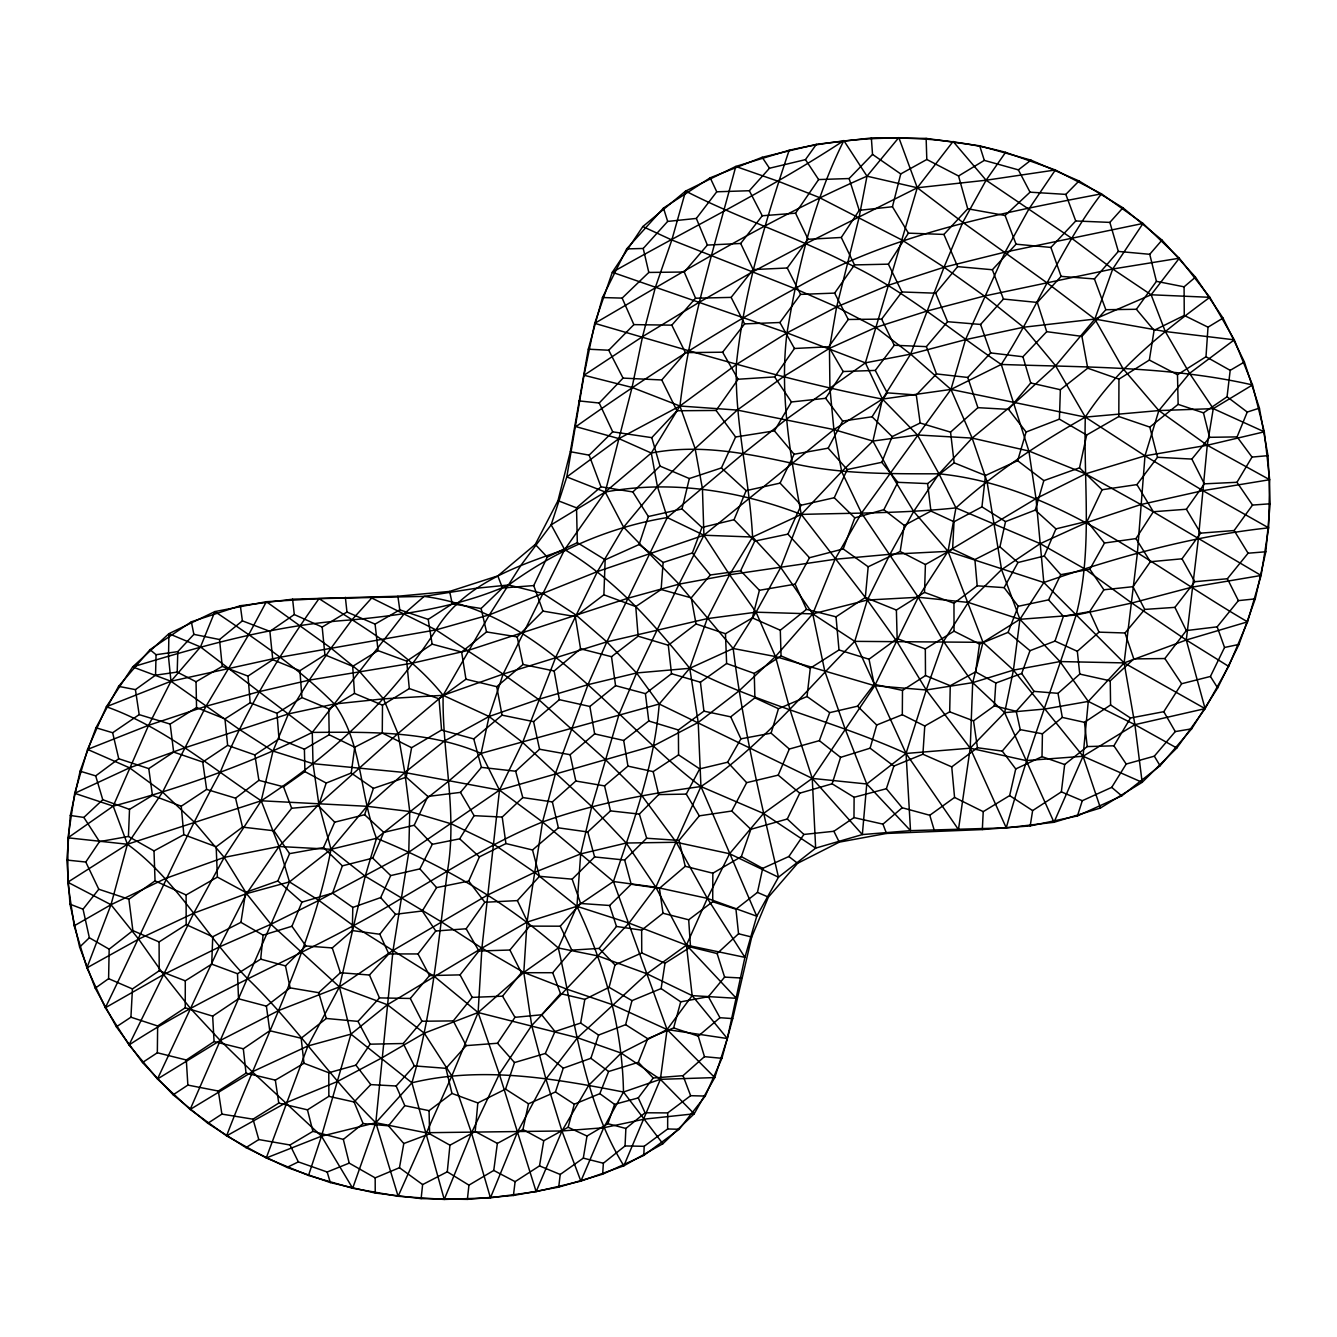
<?xml version="1.0" encoding="UTF-8"?>
<svg xmlns="http://www.w3.org/2000/svg" width="1337" height="1337" viewBox="0 0 1337 1337"><rect width="100%" height="100%" fill="white"/><g stroke="black" fill="none" stroke-linecap="round" stroke-linejoin="round"><path stroke-width="1.5" d="M116.369 1026.816L95.245 988.193L79.618 947.114L69.992 904.18L66.85 860.059L70.309 815.486L80.103 771.182L95.98 727.763L118.575 686.366L149.995 649.648L191.358 621.805L240.342 605.711L292.602 599.193L397.874 596.235L449.633 591.422L497.815 575.896L535.285 544.426L557.98 500.656L570.314 451.705L588.297 349.191L602.469 297.549L626.635 248.916L663.486 208.054L710.198 177.804L762.174 157.298L816.372 144.329L871.356 137.962L926.14 138.396L979.687 145.817L1030.977 160.139L1079.026 180.963L1122.963 207.787L1162.003 240.092L1195.479 277.16L1223.021 318.072L1244.396 362.009L1259.404 408.136L1267.994 455.65L1270.15 503.782L1265.821 551.763L1255.242 598.876L1238.964 644.417L1217.656 687.92L1191.651 728.832L1160.081 765.767L1121.726 795.866L1077.438 815.938L1030.192 825.915L982.327 829.575L886.498 833.452L839.268 842.143L797.604 863.301L768.391 897.127L751.712 937.036L732.726 1018.61L721.896 1058.319L705.251 1096.073L679.163 1129.28L643.816 1155.402L602.669 1174.17L558.716 1187.122L513.425 1195.479L467.382 1199.373L421.122 1198.62L375.229 1193.022L330.323 1182.576L287.02 1167.418L245.958 1147.614L207.803 1123.297L173.158 1094.802L142.507 1062.514L116.369 1026.816L130.926 1017.206L157.649 1025.98L185.241 1007.764L185.291 980.823L211.714 964.144L237.501 973.72L260.698 959.147L285.483 965.899L305.855 945.961L332.261 947.933L352.333 930.569L352.801 907.422L332.529 893.166L301.928 902.124L291.934 926.274L263.071 935.148L240.927 922.346L212.733 936.769L186.177 924.602L159.086 941.933L132.881 930.602L128.887 899.216L155.042 880.882L154.006 850.9L128.436 836.461L99.506 841.625L85.785 862.031L98.788 889.239L128.887 899.216M602.669 1174.17L603.355 1163.24L625.048 1145.943L644.183 1146.31L667.648 1128.963L667.698 1112.902L690.644 1095.688L705.251 1096.073M173.158 1094.802L187.865 1085.092L218.349 1091.042L246.041 1073.143L275.338 1080.129L303.984 1063.283L328.785 1072.742L355.909 1065.171L370.148 1044.18L403.239 1043.512L421.957 1021.251L453.26 1020.9L472.178 997.385L502.545 996.182L521.397 972.701L552.699 972.718L571.818 950.122L599.076 948.418L616.474 926.457L641.643 930.168L663.018 913.255L688.689 919.789L712.705 901.74L712.838 873.211L741.35 856.616L750.859 829.308L787.276 819.013L799.76 793.175L832.115 783.8L854.109 797.287L886.364 788.713L893.868 766.068L922.898 754.218L951.743 766.886L977.464 747.751L1002.249 751.093L1015.736 768.942L1009.652 795.599L983.23 811.643L982.327 829.575M868.181 566.771L843.212 548.955L809.47 557.73L795.114 584.185L806.512 609.354L836.026 616.825L865.323 597.489L868.181 566.771L900.185 551.496L904.28 525.424L930.936 511.085L954.033 521.748L981.943 506.873L1005.541 521.597L1035.256 510.099L1043.829 480.635L1079.527 467.816L1086.68 435.01L1118.818 416.526L1118.952 379.14L1149.352 360.054L1154.082 330.323L1136.383 309.282L1105.833 309.716L1081.917 336.372L1087.716 368.193L1118.952 379.14M787.276 819.013L803.888 834.438L833.887 831.28L853.975 817.592L854.109 797.287M1255.242 598.876L1238.38 600.631L1217.171 626.836L1186.303 630.579L1164.878 658.539L1133.793 658.907L1110.245 680.834L1079.778 674.082L1058.002 693.335L1034.036 691.379L1016.204 711.284L994.327 705.869L973.52 720.86L949.688 711.836L924.769 726.008L902.308 714.71L902.492 690.41L925.505 675.569L950.256 685.714L975.592 671.893L979.536 644.066L1008.081 632.351L1018.259 606.296L1048.576 599.862L1060.759 574.676L1089.856 569.244L1104.512 543.023L1135.965 538.594L1153.346 511.737L1186.387 509.247L1204.353 483.844L1236.976 482.289L1252.017 457.087L1267.994 455.65M80.103 771.182L95.679 775.878L118.742 758.731L148.775 768.608L173.66 752.079L202.739 762.04L227.641 745.394L254.866 754.92L278.998 738.926L304.401 749.188L329.203 734.765L354.74 747.233L382.265 733.027L382.499 705.167L409.306 688.588L439.037 698.783L465.945 679.213L496.729 686.683L523.034 664.472L554.136 670.973L580.559 648.813L611.51 656.701L638.133 636.195L668.299 645.236L696.059 623.961L725.473 633.705L752.397 617.895L759.416 590.285L740.614 570.799L710.315 574.977L691.246 597.856L696.059 623.961M142.507 1062.514L157.331 1052.771L157.649 1025.98M95.245 988.193L108.598 978.667L109.166 949.186L132.881 930.602M1015.736 768.942L1042.008 756.658L1042.425 733.796L1062.313 717.417L1084.474 722.331L1110.579 704.967L1110.245 680.834M949.688 711.836L950.256 685.714M118.575 686.366L135.421 689.625L155.543 675.168L156.061 654.712L149.995 649.648M605.16 559.785L639.119 544.527L648.361 516.517L632.836 491.949L600.981 486.818L576.531 507.843L577.317 542.638L605.16 559.785L603.889 594.798L575.278 616.558L542.972 611.109L517.185 636.88L486.551 631.933L461.633 652.038L432.135 644.15L406.699 661.13L378.087 650.651L352.701 666.344L324.908 654.846L299.906 670.689L272.781 659.709L248.013 676.104L222.243 666.411L196.038 681.736L177.203 672.093L177.804 651.62L193.865 634.373L191.358 621.805M865.323 597.489L896.392 610.04L924.519 592.391L925.421 564.532L952.612 549.156L974.89 559.568L999.926 546.866L1005.541 521.597M1086.68 435.01L1059.405 419.149L1060.375 389.719L1087.716 368.193M211.714 964.144L212.733 936.769M1005.608 152.334C934.964 133.399 860.276 134.034 789.164 150.262C765.817 220.053 744.04 291.015 736.353 364.5C734.615 422.559 749.589 479.214 752.581 537.023L780.741 567.473L812.746 613.884L854.761 641.359L906.051 753.45L958.462 829.575L970.211 748.185L972.684 682.639L982.996 642.328L948.033 551.345L913.672 511.453L890.643 473.549L872.927 441.06L882.437 399.094L910.631 354.138L944.039 267.233L962.774 222.343L986.104 180.228L1005.608 152.334L1055.361 169.983L1101.454 193.832L1143.018 223.446L1179.301 258.225L1209.835 297.315L1234.302 339.832L1252.502 384.939L1264.301 431.818L1269.682 479.716L1268.629 527.848L1261.109 575.462L1247.555 621.839L1228.653 666.378L1205.088 708.643L1176.811 748.018L1142.166 782.329L1100.468 807.999L1054.007 822.288L1006.26 827.854L910.514 830.645L862.348 834.572L815.654 848.126L778.468 877.206L756.759 916.196L744.91 957.359L727.328 1038.531L714.76 1077.589L694.204 1113.805L662.868 1143.737L623.844 1165.814L580.876 1181.139L536.154 1191.651L490.445 1197.818L444.252 1199.439L398.125 1196.281L352.667 1188.259L308.513 1175.457L266.247 1157.976L226.588 1135.882L190.155 1109.443L157.465 1079.009L129.02 1044.982L105.339 1007.764L86.905 967.871L74.187 925.822L67.752 882.219L67.97 837.814L74.688 793.309L87.573 749.405L106.375 706.738L132.664 666.929L168.913 633.671L214.889 611.577L266.364 601.7L319.042 598.625L424.13 596.386L475.571 588.33L508.662 584.988L543.257 593.611L575.679 614.769L606.831 641.86L636.579 672.962L659.225 704.014L812.244 778.401L866.76 783.983L910.514 830.645L906.051 753.45L926.274 689.976L943.487 641.409L968.272 602.419L1001.58 569.629L1040.236 543.641L1086.246 522.7L1140.896 504.534L1202.899 490.662L1269.682 479.716L1207.261 445.254L1158.861 410.576L1123.047 368.678L1094.853 319.075L1047.138 282.943L962.774 222.343L917.282 187.765L866.994 176.183C772.268 217.379 683.809 271.461 594.698 323.337L584.018 375.262L566.804 476.925L551.162 524.823L521.129 565.05L489.459 614.819L443.115 695.324L397.991 733.528L318.875 804.356L279.032 846.488L246.56 893.634L219.385 946.93L157.465 1079.009L220.237 1040.47L278.748 1010.488L339.431 986.89L393.028 950.457L487.587 895.055L534.616 872.342L580.676 853.908L626.217 843.029L676.238 842.277L729.584 853.725L778.468 877.206C760.837 801.531 742.754 725.69 733.177 648.495L679.029 584.152L623.61 527.179L605.226 492.033L566.804 476.925L618.914 438.62L679.931 406.013L736.353 364.5L787.008 332.88L836.628 306.925L888.186 285.333L944.039 267.233L1005.123 252.091L1143.018 223.446L1112.718 269.004L1094.853 319.075L1055.612 365.77L1014.482 403.273L972.149 438.085L938.992 473.816L913.672 511.453L889.991 554.287L867.312 600.046L854.761 641.359C804.841 691.246 760.486 747.132 700.939 786.54L655.832 887.216L629.008 923.098L531.708 1025.496L499.336 1074.096L471.51 1132.907L444.252 1199.439L411.93 1082.786C431.918 1013.814 438.302 942.15 447.427 871.206C457.638 812.528 442.096 754.118 443.115 695.324C409.874 653.542 363.079 627.237 319.042 598.625C280.285 653.024 245.423 710.549 220.154 772.519C178.423 849.279 143.594 929.299 105.339 1007.764L163.632 974.539L219.385 946.93L270.943 924.268L318.875 900.386L408.771 852.221L499.486 790.117L653.693 745.762L698.215 722.448L738.91 690.995L775.46 656.551L812.746 613.884L834.99 559.284L861.529 513.09L950.958 389.418L965.498 339.648L1005.123 252.091L1028.872 209.073L1055.361 169.983L986.104 180.228L917.282 187.765L805.81 243.702L752.764 271.779L698.8 302.53L642.545 336.623L584.018 375.262L632.067 387.446L679.931 406.013L737.272 410.075L833.904 429.578L872.927 441.06L917.449 434.976L972.149 438.085L1028.872 451.02L1085.56 473.833L1140.896 504.534L1261.109 575.462L1191.819 587.194L1131.804 603.037L1076.151 615.037L1019.93 619.298L968.272 602.419L918.252 597.255L867.312 600.046L812.746 613.884L756.073 612.196L707.24 618.63L606.831 641.86L503.13 674.082L443.115 695.324L383.502 698.85L334.384 704.014L288.424 713.908L185.225 747.684L129.572 767.822L74.688 793.309L113.21 806.127C181.665 787.811 248.849 764.162 312.273 732.392C369.096 732.124 427.807 730.503 481.103 753.399L659.225 704.014L689.758 668.299L707.24 618.63L729.584 574.76L752.581 537.023L801.281 514.427L841.692 471.61L872.927 441.06M128.436 836.461L129.522 809.37L152.451 795.398L181.247 806.228L206.633 789.415L235.563 798.172L258.893 780.34L283.528 786.791L304.92 771.616L304.401 749.188M643.816 1155.402L644.183 1146.31M625.048 1145.943L625.883 1128.461L645.069 1112.785L667.698 1112.902M952.612 549.156L954.033 521.748M130.926 1017.206L132.447 988.929L159.22 970.762L185.291 980.823M854.761 641.359L982.996 642.328L1019.93 619.298L1043.813 582.514L1036.025 498.617L1028.872 451.02L1001.263 364.449C1037.077 308.931 1061.077 246.476 1101.454 193.832C996.082 213.97 889.105 234.376 794.947 288.658C719.105 329.921 646.306 376.7 575.913 426.637L618.914 438.62L651.286 453.042C698.449 443.817 746.029 453.176 792.223 463.304C840.388 474.401 889.874 473.749 938.992 473.816C1056.08 485.548 1149.452 564.649 1247.555 621.839L1186.287 640.005L1124.116 662.901L1088.285 701.424L1083.054 756.257L1054.007 822.288L1004.655 712.654L972.684 682.639L943.487 641.409L918.252 597.255L861.529 513.09L841.692 471.61L833.904 429.578L829.926 388.365L829.458 348.372L836.628 306.925L859.022 217.714L866.994 176.183L843.848 140.586C813.765 200.834 797.972 266.782 787.008 332.88C779.454 393.746 790.184 454.697 801.281 514.427L780.741 567.473L756.073 612.196L733.177 648.495L689.758 668.299L636.579 672.962L587.996 684.661L538.477 699.368L489.075 716.498L444.452 740.999L404.827 772.535L366.973 806.295L331.008 849.279L289.477 881.902L246.56 893.634L193.748 913.188L138.63 939.142L86.905 967.871L111.004 904.714L127.416 844.249L162.596 792.072L206.032 706.237L248.816 634.507L266.364 601.7L331.058 648.161L359.452 671.391L383.502 698.85L397.991 733.528L404.827 772.535L409.757 811.492L408.771 852.221L393.028 950.457L375.814 1122.746L398.125 1196.281L451.839 1075.917L478.111 1012.527L481.905 948.134L499.486 790.117L522.633 742.436L555.891 656.902L597.438 571.567L623.61 527.179L657.42 486.518L695.106 448.497L737.272 410.075L784.067 376.265L829.458 348.372L875.819 327.415L927.343 310.953L984.366 296.029L1112.718 269.004L1179.301 258.225L1151.124 294.775L1094.853 319.075L1023.557 327.231L965.498 339.648L910.631 354.138L865.39 362.862L786.457 419.183L743.422 453.494L667.28 517.553L606.831 641.86L587.996 684.661L555.473 773.488L542.538 821.988L527.029 922.112L523.803 972.45L531.708 1025.496L545.931 1079.043L561.958 1130.968L580.876 1181.139L603.672 1127.759L623.477 1092.028C622.44 1027.518 604.391 964.361 576.949 906.302L580.676 853.908L591.773 806.562L618.914 714.81L636.579 672.962L679.029 584.152L703.914 535.235L833.904 429.578L882.437 399.094L950.958 389.418L1001.263 364.449C1085.209 367.374 1170.142 366.154 1252.502 384.939L1213.277 408.637L1158.861 410.576L1085.31 417.111L950.958 389.418L910.631 354.138L875.819 327.415L836.628 306.925L794.947 288.658L671.826 239.991L642.813 226.571L612.329 272.28L594.698 323.337C689.942 350.962 784.936 380.26 882.437 399.094L917.449 434.976L938.992 473.816L955.938 507.893L948.033 551.345L918.252 597.255L874.732 685.714L812.244 778.401L763.511 813.464L729.584 853.725L707.357 898.364L686.433 945.125L646.907 973.771L577.5 1037.729L545.931 1079.043L517.452 1132.138L490.445 1197.818L471.51 1132.907L451.839 1075.917L424.28 1033.167L387.412 1004.739L339.431 986.89L270.943 924.268L246.56 893.634L224.215 857.385L194.584 822.405L162.596 792.072L129.572 767.822L87.573 749.405L148.608 725.289L206.032 706.237L259.144 691.647L309.265 680.132L412.632 663.102L468.151 650.417L627.605 598.324L679.029 584.152L729.584 574.76L834.99 559.284L889.991 554.287L948.033 551.345L1043.813 582.514L1124.116 662.901L1205.088 708.643L1186.287 640.005L1198.387 538.376L1207.261 445.254L1213.277 408.637L1189.546 373.357L1165.296 331.526L1151.124 294.775L1112.718 269.004L1071.321 238.003L986.104 180.228L953.097 141.438L917.282 187.765L865.39 362.862L882.437 399.094M994.327 705.869L995.798 683.04L975.592 671.893M922.898 754.218L924.769 726.008M1118.818 416.526L1149.803 427.088L1178.131 404.359L1177.496 374.728L1205.991 356.745L1208.013 327.181L1223.021 318.072M603.889 594.798L635.76 606.58L661.13 589.517L663.119 562.493L639.119 544.527M812.746 613.884L824.779 671.107L844.951 728.498L866.76 783.983L862.348 834.572L812.244 778.401L790.234 710.365L775.46 656.551L756.073 612.196L729.584 574.76L703.914 535.235L702.443 488.757L695.106 448.497L679.931 406.013C689.541 324.206 714.844 245.757 735.768 166.456L789.164 150.262M421.122 1198.62L422.626 1184.582L447.277 1171.814L449.951 1145.191L475.203 1131.503L477.827 1102.941L505.553 1089.12L514.511 1062.564L545.295 1053.472L555.005 1031.529L580.642 1023.056L598.575 1035.072L625.632 1024.677L647.693 1038.682L673.647 1027.919L698.248 1036.142L704.465 1056.665L683.023 1075.667L653.225 1078.006L638.267 1097.911L614.569 1104.362L599.828 1093.666L574.275 1104.212L568.141 1127.258L543.741 1140.745L539.513 1165.881L515.113 1181.657L513.425 1195.479M260.698 959.147L263.071 935.148M467.382 1199.373L468.936 1185.15L493.754 1170.443L497.364 1143.402L522.951 1129.514L528.499 1103.794L555.457 1091.978L563.261 1068.196L590.887 1058.286L598.575 1035.072M981.943 506.873L985.453 475.504L1017.641 460.713L1026.097 432.018L1059.405 419.149M810.289 668.182L781.059 655.932L754.252 673.413L726.626 663.503L700.421 682.238L671.525 673.698L645.42 693.636L615.572 685.664L589.868 706.471L559.367 699.669L533.563 721.629L502.027 715.161L473.749 738.926L441.561 730.052L411.612 747.684L406.247 777.198L427.857 796.451L460.48 792.373L481.437 767.371L515.664 771.232L539.563 749.238L570.13 754.703L594.647 733.896L623.694 740.464L648.763 721.011L678.394 729.985L703.93 711.15L730.721 716.849L754.887 697.814L778.452 708.71L807.03 696.527L810.289 668.182L839.001 649.966L869.017 659.208L897.144 638.618L896.392 610.04M558.716 1187.122L560.22 1174.471L583.3 1158.126L586.993 1136.032L607.9 1123.698L614.569 1104.362M1178.131 404.359L1203.467 412.849L1227.065 396.788L1230.19 370.349L1244.396 362.009M1030.192 825.915L1032.632 810.606L1061.361 791.872L1064.67 764.513L1087.232 746.581L1113.905 745.795L1130.5 718.019L1163.792 711.685L1181.624 683.742L1210.42 676.455L1224.542 647.476L1217.171 626.836M950.958 389.418L972.149 438.085L987.007 481.554L1001.58 569.629L1019.93 619.298L1013.429 670.121L1004.655 712.654L970.211 748.185L906.051 753.45C835.341 721.428 758.781 704.365 689.758 668.299C653.676 623.46 614.669 579.272 564.649 549.591L551.162 524.823L605.226 492.033L651.286 453.042L679.931 406.013M982.996 642.328L1013.429 670.121L1083.054 756.257L1142.166 782.329L1134.912 724.654L1124.116 662.901L1137.419 552.9L1144.99 455.85L1158.861 410.576L1189.546 373.357L1234.302 339.832L1165.296 331.526L1094.853 319.075M659.225 704.014C654.328 765.483 632.902 823.542 613.432 881.518L576.949 906.302L527.029 922.112L481.905 948.134L387.412 1004.739L350.946 1034.136L307.894 1045.985L252.292 1071.806L190.155 1109.443L289.477 881.902L279.032 846.488L261.216 800.779C210.862 767.438 164.05 727.211 106.375 706.738L170.969 681.252L279.951 657.252L435.996 629.894L489.459 614.819L597.438 571.567L703.914 535.235L752.581 537.023M703.914 535.235L667.28 517.553C609.772 527.029 555.574 550.526 508.662 584.988C459.126 606.914 405.395 614.769 351.882 619.883C276.726 624.763 204.31 645.153 132.664 666.929L170.969 681.252L239.356 729.417L272.982 751.06L313.008 763.678L404.827 772.535L499.486 790.117L542.538 821.988L613.432 881.518L667.079 1029.557L660.378 1079.327L623.844 1165.814C583.467 1100.05 575.328 1021.769 558.314 947.983L576.949 906.302L534.616 872.342L493.854 844.315L451.471 823.893L409.757 811.492L366.973 806.295L261.216 800.779L127.416 844.249L67.752 882.219L111.004 904.714L138.63 939.142L163.632 974.539L190.389 1008.382L220.237 1040.47L252.292 1071.806L321.498 1136.183L352.667 1188.259L375.814 1122.746L411.93 1082.786C481.955 1065.823 554.053 1078.474 623.477 1092.028L660.378 1079.327L714.76 1077.589L667.079 1029.557L612.43 1004.672L566.704 989.113L523.803 972.45L481.905 948.134L441.009 921.611L365.202 876.236L331.008 849.279L279.032 846.488L224.215 857.385L165.855 878.342L111.004 904.714L74.187 925.822M427.857 796.451L414.186 825.263L383.769 832.383L364.617 814.734L334.701 822.171L318.457 805.793L326.211 783.047L351.213 773.053L354.74 747.233M552.699 972.718L560.521 993.625L584.821 999.374L609.087 987.308L631.983 1000.628L661.113 988.578L665.007 963.242L690.527 947.031L717.117 953.548L738.542 933.761L735.952 909.21L757.461 892.397L762.692 868.365L788.863 856.516L803.888 834.438M240.927 922.346L245.64 892.347L277.845 880.966L289.577 853.641L323.487 847.558L342.372 865.858L372.722 858.137L383.769 832.383M580.642 1023.056L584.821 999.374M343.325 1139.391L349.208 1163.123L375.179 1177.864L399.462 1167.719L403.791 1143.536L388.465 1125.821L363.096 1123.565L343.325 1139.391L312.908 1131.369L290.012 1144.99L258.793 1139.559L245.958 1147.614M443.115 695.324L489.075 716.498L522.633 742.436L591.773 806.562L626.217 843.029L655.832 887.216L686.433 945.125L736.336 998.304L692.165 995.614L646.907 973.771L598.023 955.938L558.314 947.983L523.803 972.45L478.111 1012.527L424.28 1033.167L381.496 1058.085L337.576 1081.449L285.884 1102.791L226.588 1135.882C262.553 1040.838 311.855 949.972 331.008 849.279L376.499 838.316L448.764 781.059L481.103 753.399L489.075 716.498L503.13 674.082L564.649 549.591L605.226 492.033L632.067 387.446L642.545 336.623L655.331 287.488L671.826 239.991L685.63 191.074L735.768 166.456L778.903 181.514L819.18 197.458L902.157 240.125L944.039 267.233L984.366 296.029L1023.557 327.231L1055.612 365.77L1085.31 417.111L1144.99 455.85L1202.899 490.662L1268.629 527.848C1191.568 536.087 1116.83 557.178 1043.813 582.514M375.814 1122.746L321.498 1136.183L266.247 1157.976L307.894 1045.985L339.431 986.89L365.202 876.236L376.499 838.316C359.352 794.379 362.778 743.339 334.384 704.014C298.886 668.032 256.57 639.821 214.889 611.577L200.5 646.941L170.969 681.252L148.608 725.289L113.21 806.127L67.97 837.814L127.416 844.249C176.868 880.197 205.33 935.482 247.479 978.534C294.09 1023.156 329.804 1077.505 375.814 1122.746L425.684 1132.723L561.958 1130.968L603.672 1127.759L644.434 1119.119L694.204 1113.805L660.378 1079.327L621.187 1053.071L577.5 1037.729L478.111 1012.527L434.341 976.445L353.536 925.822L318.875 900.386L289.477 881.902M812.244 778.401L815.654 848.126L763.511 813.464L700.939 786.54C647.242 793.86 593.678 803.621 542.538 821.988C492.785 842.043 447.828 871.423 401.601 898.213C313.41 952.161 215.608 988.177 129.02 1044.982L193.748 913.188L224.215 857.385L261.216 800.779L272.982 751.06L288.424 713.908L309.265 680.132L331.058 648.161L351.882 619.883L371.719 598.007L435.996 629.894L503.13 674.082L538.477 699.368L605.327 759.5L641.877 795.682L676.238 842.277L707.357 898.364L744.91 957.359L686.433 945.125L629.008 923.098L576.949 906.302M875.284 370.416L887.183 392.844L872.075 416.776L842.678 421.088L828.155 448.179L794.111 454.262L780.073 483.125L746.146 490.646L734.046 519.709L701.958 527.447L682.02 508.962L689.34 478.546L721.412 467.933L735.601 436.998L774.407 430.865L791.437 401.969L825.664 398.309L843.179 371.519L875.284 370.416L894.252 345.264L926.374 346.634L947.549 321.699L980.573 324.456L1003.435 299.053L1037.311 302.446L1061.11 276.375L1094.418 278.932L1118.334 251.423L1149.736 254.297L1162.003 240.092M892.447 206.75L900.737 173.944L926.808 159.487L958.545 175.983L967.721 208.789L943.922 234.426L908.425 233.156L892.447 206.75L859.223 210.327L841.291 237.468L808.1 239.273L787.259 267.985L753.115 269.589L731.138 297.382L695.558 298.218L671.809 325.158L633.872 324.624L608.736 350.227L588.297 349.191M609.087 987.308L614.97 964.913L641.743 952.93L665.007 963.242M625.632 1024.677L631.983 1000.628M673.647 1027.919L680.717 1001.848L708.376 996.683L724.604 977.113L741.534 978.015M339.431 986.89L350.946 1034.136L321.498 1136.183L308.513 1175.457M832.115 783.8L840.589 757.36L870.103 748.202L876.704 725.022L902.308 714.71M678.394 729.985L678.561 754.887L699.702 768.875L727.595 762.224L740.932 738.826L771.098 733.177L778.452 708.71M1077.438 815.938L1082.285 800.713L1111.716 787.359L1126.205 764.045L1154.316 756.174L1175.256 731.59L1191.651 728.832M364.617 814.734L373.407 788.379L406.247 777.198M995.798 683.04L1021.702 673.497L1029.991 650.684L1055.01 641.091L1063.4 616.29L1048.576 599.862M332.529 893.166L342.372 865.858M712.838 873.211L685.246 866.309L679.029 840.421L699.301 815.854L731.774 811.024L746.664 782.663L778.201 775.142L789.331 749.038L819.347 740.648L829.692 712.638L857.552 706.187L874.197 684.31L869.017 659.208M843.212 548.955L854.794 517.854L883.857 509.664L897.846 482.323L927.594 483.593L954.15 462.836L950.557 432.135L977.899 407.668L1008.583 409.373L1026.097 432.018M663.119 562.493L692.349 552.983L701.958 527.447M599.828 1093.666L608.602 1071.522L638.351 1062.313L647.693 1038.682M740.614 570.799L754.736 541.101L787.911 534.131L801.13 505.219L834.255 497.732L847.24 469.538L881.785 462.318L892.147 436.614L920.174 423.027L950.557 432.135M1252.017 457.087L1237.076 436.898L1247.254 412.063L1259.404 408.136M897.144 638.618L925.321 648.93L954.033 631.198L953.966 603.254L977.197 585.823L1004.12 587.628L1017.975 562.526L1044.281 556.008L1055.946 528.884L1087.115 521.296L1102.106 489.743L1136.935 484.596L1157.508 457.287L1149.803 427.088M323.487 847.558L334.701 822.171M352.333 930.569L379.808 934.245L395.551 914.291L422.291 910.982L436.581 887.601L468.735 881.083L479.415 856.867L505.921 843.563L532.527 849.981L558.381 827.837L587.762 831.965L610.491 810.89L639.353 814.099L658.69 794.579L686.265 794.111L699.301 815.854M352.801 907.422L380.661 897.595L390.705 875.585L419.885 868.883L432.302 844.315L459.661 838.834L474.1 815.67L502.211 817.057L522.784 797.571L552.365 801.916L575.812 781.025L604.558 785.889L627.939 766.134L653.175 771.616L678.561 754.887M542.972 611.109L533.73 585.589L547.251 557.111L577.317 542.638M686.265 794.111L699.702 768.875M578.904 400.899L599.21 403.022L623.042 378.104L661.765 379.975L685.413 352.65L722.615 352.199L744.609 323.888L779.906 322.501L800.579 294.391L834.639 293.104L854.51 264.91L888.386 264.158L908.425 233.156M1063.4 616.29L1089.638 611.644L1103.877 589.784L1132.957 586.692L1150.372 561.741L1182.008 558.799L1200.643 533.145L1234.135 530.538L1252.518 505.068L1270.15 503.782M207.803 1123.297L221.892 1114.105L253.011 1119.186L278.764 1103.092L307.46 1109.844L328.852 1096.34L354.071 1101.989L370.767 1084.608L396.136 1085.995L414.32 1065.89L445.956 1068.33L466.195 1045.618L497.514 1043.244L514.979 1017.323L541.669 1014.766L560.521 993.625M602.469 297.549L622.156 298.101L648.796 272.447L684.243 272.013L707.373 245.072L740.681 243.468L762.257 215.775L795.548 213.168L818.628 179.559L849.112 178.54L872.526 154.407L871.356 137.962M570.314 451.705L589.132 455.148L612.714 431.834L651.771 437.65L676.957 410.76L716.097 410.459L738.124 379.24L774.641 376.917L794.462 348.489L828.756 346.768L848.26 319.476L881.651 319.108L901.907 291.967L935.683 293.204L957.643 266.631L992.372 269.74L1016.053 244.186L1050.899 247.429L1075.733 220.973L1109.86 222.393L1122.963 207.787M185.241 1007.764L212.667 1016.137L238.521 998.772L266.381 1006.143L290.146 987.876L318.691 992.689L340.4 972.718L369.447 975.024L388.816 953.916L418.013 953.949L435.762 931.003L466.145 928.78L484.83 902.274L517.369 900.603L539.496 876.32L572.169 879.161L594.614 856.95L624.663 860.042L646.673 838.249L679.029 840.421M626.635 248.916L643.231 248.465L667.664 221.424L696.343 218.432L716.749 191.793L749.338 190.723L769.477 168.245L805.442 159.638L816.372 144.329M1136.383 309.282L1156.421 281.338L1149.736 254.297M478.111 1012.527L499.336 1074.096L536.154 1191.651L561.958 1130.968L588.731 1085.26L621.187 1053.071L667.079 1029.557L692.165 995.614L686.433 945.125M1079.778 674.082L1077.321 651.286L1098.997 632.15L1125.019 632.986L1144.723 609.421L1174.922 607.366L1194.777 581.712L1227.383 578.737L1248.089 553.217L1265.821 551.763M331.008 849.279L318.875 804.356L313.008 763.678L312.273 732.392L404.192 613.767L424.13 596.386C542.438 612.246 612.313 719.222 700.939 786.54L756.759 916.196L707.357 898.364L655.832 887.216L613.432 881.518M605.226 492.033C671.308 479.732 739.043 490.595 801.281 514.427C852.856 512.94 904.564 513.375 955.938 507.893C995.129 472.362 1039.317 443.048 1085.31 417.111C1117.164 367.959 1163.29 331.726 1209.835 297.315L1151.124 294.775M109.166 949.186L89.362 937.755L83.044 909.193L98.788 889.239M245.64 892.347L217.396 877.105L216.176 846.772L242.498 827.118L273.901 830.762L291.667 808.267L318.457 805.793M157.331 1052.771L186.311 1059.99L214.07 1041.573L243.317 1048.793L269.773 1030.727L301.159 1038.231L326.295 1018.476L357.998 1021.384L379.457 997.903L410.309 998.455L429.511 975.592L460.045 974.874L478.93 951.008L509.915 950.022L529.636 926.123L560.236 926.19L580.642 903.478L609.622 905.483L631.198 884.242L659.459 888.32L685.246 866.309M388.465 1125.821L404.81 1105.649L429.06 1110.663L451.973 1093.449L477.827 1102.941M1157.508 457.287L1191.869 459.076L1209.584 437.316L1237.076 436.898M866.994 176.183L898.815 137.561L917.282 187.765M1008.583 409.373L1030.727 382.967L1022.922 356.745L1046.721 331.676L1081.917 336.372M1002.249 751.093L1020.248 729.634L1016.204 711.284M887.183 392.844L916.28 394.983L936.468 373.925L967.737 377.452L990.65 352.918L1022.922 356.745M967.721 208.789L1005.09 215.491L1030.042 192.177L1065.823 194.383L1079.026 180.963M79.618 947.114L89.362 937.755M193.865 634.373L219.535 639.521L242.381 620.853L269.89 631.365L294.29 614.552L322.184 627.053L346.968 612.028L375.079 624.112L399.78 609.822L428.208 619.365L452.257 603.839L481.103 608.502L502.461 587.979L533.73 585.589M632.836 491.949L660.027 466.095L651.771 437.65M70.309 815.486L83.847 817.425L102.765 799.71L129.522 809.37M853.975 817.592L882.955 824.144L902.224 807.749L929.783 815.269L954.568 797.437L951.743 766.886M698.248 1036.142L719.958 1017.708L732.726 1018.61M1208.013 327.181L1184.264 315.448L1184.081 286.82L1195.479 277.16M642.813 226.571L685.63 191.074C738.124 218.115 794.646 236.181 847.19 263.188C903.277 289.444 950.34 329.988 1001.263 364.449M781.059 655.932L780.307 630.228L806.512 609.354M866.76 783.983L906.051 753.45M958.545 175.983L984.316 160.39L1018.359 169.866L1030.977 160.139M261.216 800.779C330.089 755.99 391.691 699.502 435.996 629.894C463.571 584.068 516.784 566.052 564.649 549.591M95.98 727.763L112.642 732.743L139.182 714.626L170.167 724.086L196.556 707.557L224.95 718.905L250.186 702.777L276.993 713.289L301.945 697.58L328.752 708.827L354.506 693.418L382.499 705.167M843.848 140.586C769.611 189.486 689.541 228.376 612.329 272.28L787.008 332.88L865.39 362.862M801.281 514.427L867.312 600.046L896.776 641.292L926.274 689.976L970.211 748.185L1026.064 760.569L1083.054 756.257L1134.912 724.654L1205.088 708.643M948.033 551.345L1036.025 498.617L1085.56 473.833L1144.99 455.85L1207.261 445.254L1264.301 431.818L1213.277 408.637M155.042 880.882L186.11 894.971L217.396 877.105M154.006 850.9L183.837 834.672L216.176 846.772M1154.082 330.323L1184.264 315.448M287.02 1167.418L298.352 1161.886L327.181 1172.014L349.208 1163.123M403.791 1143.536L429.628 1133.826L449.951 1145.191M648.361 516.517L682.02 508.962M1224.542 647.476L1238.964 644.417M1176.811 748.018L1134.912 724.654L1088.285 701.424L1044.982 709.011L1004.655 712.654M759.416 590.285L795.114 584.185M155.543 675.168L177.203 672.093M156.061 654.712L177.804 651.62M1124.116 662.901L1060.007 661.564L1013.429 670.121L972.684 682.639L926.274 689.976L874.732 685.714L775.46 656.551L733.177 648.495M667.648 1128.963L679.163 1129.28M704.465 1056.665L721.896 1058.319M66.85 860.059L85.785 862.031M667.079 1029.557L727.328 1038.531L692.165 995.614M1020.248 729.634L1042.425 733.796M1156.421 281.338L1184.081 286.82M874.197 684.31L902.492 690.41M1030.727 382.967L1060.375 389.719M738.542 933.761L751.712 937.036M583.3 1158.126L603.355 1163.24M607.9 1123.698L625.883 1128.461M661.13 589.517L691.246 597.856M712.705 901.74L735.952 909.21M1042.008 756.658L1064.67 764.513M924.519 592.391L953.966 603.254M69.992 904.18L83.044 909.193M557.98 500.656L576.531 507.843M954.15 462.836L985.453 475.504M539.513 1165.881L560.22 1174.471M1061.361 791.872L1082.285 800.713M660.027 466.095L689.34 478.546M376.499 838.316C442.363 864.989 504.751 901.088 558.314 947.983M108.598 978.667L132.447 988.929M757.461 892.397L768.391 897.127M955.938 507.893L1040.236 543.641L1084.859 568.96L1131.804 603.037L1186.287 640.005L1228.653 666.378M752.397 617.895L780.307 630.228M1055.01 641.091L1077.321 651.286M568.141 1127.258L586.993 1136.032M954.568 797.437L983.23 811.643M382.265 733.027L411.612 747.684M954.033 631.198L979.536 644.066M900.185 551.496L925.421 564.532M1149.352 360.054L1177.496 374.728M493.754 1170.443L515.113 1181.657M304.92 771.616L326.211 783.047M475.203 1131.503L497.364 1143.402M522.951 1129.514L543.741 1140.745M741.35 856.616L762.692 868.365M1205.991 356.745L1230.19 370.349M447.277 1171.814L468.936 1185.15M505.553 1089.12L528.499 1103.794M555.457 1091.978L574.275 1104.212M1009.652 795.599L1032.632 810.606M1110.579 704.967L1130.5 718.019M661.113 988.578L680.717 1001.848M872.526 154.407L900.737 173.944M351.213 773.053L373.407 788.379M807.03 696.527L829.692 712.638M399.462 1167.719L422.626 1184.582M590.887 1058.286L608.602 1071.522M870.103 748.202L893.868 766.068M1227.065 396.788L1247.254 412.063M1017.641 460.713L1043.829 480.635M883.857 509.664L904.28 525.424M312.273 732.392L200.5 646.941L168.913 633.671L168.512 656.885L170.969 681.252M788.863 856.516L797.604 863.301M350.946 1034.136L411.93 1082.786M819.347 740.648L840.589 757.36M545.295 1053.472L563.261 1068.196M1008.081 632.351L1029.991 650.684M778.201 775.142L799.76 793.175M1111.716 787.359L1121.726 795.866M999.926 546.866L1017.975 562.526M771.098 733.177L789.331 749.038M277.845 880.966L301.928 902.124M1035.256 510.099L1055.946 528.884M459.661 838.834L479.415 856.867M721.412 467.933L746.146 490.646M731.774 811.024L750.859 829.308M372.722 858.137L390.705 875.585M1079.527 467.816L1102.106 489.743M834.255 497.732L854.794 517.854M857.552 706.187L876.704 725.022M872.075 416.776L892.147 436.614M734.046 519.709L754.736 541.101M599.076 948.418L614.97 964.913M780.073 483.125L801.13 505.219M414.186 825.263L432.302 844.315M1019.93 619.298L1060.007 661.564L1088.285 701.424M638.351 1062.313L653.225 1078.006M535.285 544.426L547.251 557.111M727.595 762.224L746.664 782.663M787.911 534.131L809.47 557.73M828.155 448.179L847.24 469.538M419.885 868.883L436.581 887.601M380.661 897.595L395.551 914.291M1044.281 556.008L1060.759 574.676M497.514 1043.244L514.511 1062.564M774.407 430.865L794.111 454.262M886.364 788.713L902.224 807.749M692.349 552.983L710.315 574.977M1087.115 521.296L1104.512 543.023M881.785 462.318L897.846 482.323M541.669 1014.766L555.005 1031.529M623.477 1092.028L662.868 1143.737M355.909 1065.171L370.767 1084.608M468.735 881.083L484.83 902.274M1004.12 587.628L1018.259 606.296M825.664 398.309L842.678 421.088M716.097 410.459L735.601 436.998M291.934 926.274L305.855 945.961M1021.702 673.497L1034.036 691.379M273.901 830.762L289.577 853.641M1236.976 482.289L1252.518 505.068M1089.856 569.244L1103.877 589.784M1113.905 745.795L1126.205 764.045M422.291 910.982L435.762 931.003M774.641 376.917L791.437 401.969M762.174 157.298L769.477 168.245M1164.878 658.539L1181.624 683.742M805.442 159.638L818.628 179.559M83.847 817.425L99.506 841.625M1210.42 676.455L1217.656 687.92M1135.965 538.594L1150.372 561.741M1234.135 530.538L1248.089 553.217M1136.935 484.596L1153.346 511.737M1154.316 756.174L1160.081 765.767M1186.387 509.247L1200.643 533.145M502.545 996.182L514.979 1017.323M460.48 792.373L474.1 815.67M828.756 346.768L843.179 371.519M1163.792 711.685L1175.256 731.59M466.145 928.78L478.93 951.008M722.615 352.199L738.124 379.24M779.906 322.501L794.462 348.489M1182.008 558.799L1194.777 581.712M708.376 996.683L719.958 1017.708M460.045 974.874L472.178 997.385M357.998 1021.384L370.148 1044.18M418.013 953.949L429.511 975.592M1018.359 169.866L1030.042 192.177M453.26 1020.9L466.195 1045.618M1132.957 586.692L1144.723 609.421M834.639 293.104L848.26 319.476M749.338 190.723L762.257 215.775M608.736 350.227L623.042 378.104M410.309 998.455L421.957 1021.251M731.138 297.382L744.609 323.888M509.915 950.022L521.397 972.701M787.259 267.985L800.579 294.391M1191.869 459.076L1204.353 483.844M1227.383 578.737L1238.38 600.631M481.103 753.399L499.486 790.117M833.887 831.28L839.268 842.143M671.809 325.158L685.413 352.65M661.765 379.975L676.957 410.76M403.239 1043.512L414.32 1065.89M290.012 1144.99L298.352 1161.886M1174.922 607.366L1186.303 630.579M888.386 264.158L901.907 291.967M560.236 926.19L571.818 950.122M881.651 319.108L894.252 345.264M841.291 237.468L854.51 264.91M795.548 213.168L808.1 239.273M517.369 900.603L529.636 926.123M740.681 243.468L753.115 269.589M599.21 403.022L612.714 431.834M710.198 177.804L716.749 191.793M730.721 716.849L740.932 738.826M379.808 934.245L388.816 953.916M1089.638 611.644L1098.997 632.15M638.267 1097.911L645.069 1112.785M970.211 748.185L1006.26 827.854C1026.248 755.84 1053.004 686.048 1076.151 615.037C1092.881 550.292 1083.455 483.092 1085.31 417.111M622.156 298.101L633.872 324.624M396.136 1085.995L404.81 1105.649M369.447 975.024L379.457 997.903M684.243 272.013L695.558 298.218M943.922 234.426L957.643 266.631M354.071 1101.989L363.096 1123.565M935.683 293.204L947.549 321.699M696.343 218.432L707.373 245.072M497.815 575.896L502.461 587.979M1005.09 215.491L1016.053 244.186M683.023 1075.667L690.644 1095.688M882.955 824.144L886.498 833.452M283.528 786.791L291.667 808.267M992.372 269.74L1003.435 299.053M1065.823 194.383L1075.733 220.973M589.132 455.148L600.981 486.818M113.21 806.127L127.416 844.249M1094.418 278.932L1105.833 309.716M926.374 346.634L936.468 373.925M980.573 324.456L990.65 352.918M1050.899 247.429L1061.11 276.375M572.169 879.161L580.642 903.478M1125.019 632.986L1133.793 658.907M967.737 377.452L977.899 407.668M1083.054 756.257L1100.468 807.999M332.261 947.933L340.4 972.718M609.622 905.483L616.474 926.457M1037.311 302.446L1046.721 331.676M979.687 145.817L984.316 160.39M849.112 178.54L859.223 210.327M667.28 517.553L657.42 486.518L651.286 453.042M717.117 953.548L724.604 977.113M663.486 208.054L667.664 221.424M639.353 814.099L646.673 838.249M929.783 815.269L934.463 830.962M327.181 1172.014L330.323 1182.576M95.679 775.878L102.765 799.71M318.691 992.689L326.295 1018.476M1109.86 222.393L1118.334 251.423M253.011 1119.186L258.793 1139.559M587.762 831.965L594.614 856.95M515.664 771.232L522.784 797.571M473.749 738.926L481.437 767.371M624.663 860.042L631.198 884.242M532.527 849.981L539.496 876.32M307.46 1109.844L312.908 1131.369M1203.467 412.849L1209.584 437.316M653.175 771.616L658.69 794.579M235.563 798.172L242.498 827.118M445.956 1068.33L451.973 1093.449M604.558 785.889L610.491 810.89M112.642 732.743L118.742 758.731M481.103 608.502L486.551 631.933M643.231 248.465L648.796 272.447M552.365 801.916L558.381 827.837M533.563 721.629L539.563 749.238M570.13 754.703L575.812 781.025M517.185 636.88L523.034 664.472M285.483 965.899L290.146 987.876M449.633 591.422L452.257 603.839M496.729 686.683L502.027 715.161M554.136 670.973L559.367 699.669M1058.002 693.335L1062.313 717.417M589.868 706.471L594.647 733.896M623.694 740.464L627.939 766.134M575.278 616.558L580.559 648.813M461.633 652.038L465.945 679.213M428.208 619.365L432.135 644.15M254.866 754.92L258.893 780.34M689.758 668.299L698.215 722.448L700.939 786.54M218.349 1091.042L221.892 1114.105M135.421 689.625L139.182 714.626M275.338 1080.129L278.764 1103.092M973.52 720.86L977.464 747.751M659.459 888.32L663.018 913.255M202.739 762.04L206.633 789.415M611.51 656.701L615.572 685.664M502.211 817.057L505.921 843.563M397.874 596.235L399.78 609.822M916.28 394.983L920.174 423.027M266.381 1006.143L269.773 1030.727M148.775 768.608L152.451 795.398M240.342 605.711L242.381 620.853M170.167 724.086L173.66 752.079M927.594 483.593L930.936 511.085M700.421 682.238L703.93 711.15M645.42 693.636L648.763 721.011M1084.474 722.331L1087.232 746.581M668.299 645.236L671.525 673.698M375.079 624.112L378.087 650.651M301.159 1038.231L303.984 1063.283M243.317 1048.793L246.041 1073.143M345.364 597.355L346.968 612.028M292.602 599.193L294.29 614.552M269.89 631.365L272.781 659.709M219.535 639.521L222.243 666.411M224.95 718.905L227.641 745.394M322.184 627.053L324.908 654.846M406.699 661.13L409.306 688.588M181.247 806.228L183.837 834.672M836.026 616.825L839.001 649.966M974.89 559.568L977.197 585.823M439.037 698.783L441.561 730.052M248.013 676.104L250.186 702.777M635.76 606.58L638.133 636.195M276.993 713.289L278.998 738.926M299.906 670.689L301.945 697.58M688.689 919.789L690.527 947.031M352.701 666.344L354.506 693.418M186.311 1059.99L187.865 1085.092M212.667 1016.137L214.07 1041.573M237.501 973.72L238.521 998.772M725.473 633.705L726.626 663.503M926.14 138.396L926.808 159.487M754.252 673.413L754.887 697.814M429.06 1110.663L429.628 1133.826M196.038 681.736L196.556 707.557M328.752 708.827L329.203 734.765M925.321 648.93L925.505 675.569M641.643 930.168L641.743 952.93M159.086 941.933L159.22 970.762M375.179 1177.864L375.229 1193.022M328.785 1072.742L328.852 1096.34M186.11 894.971L186.177 924.602"/></g></svg>
